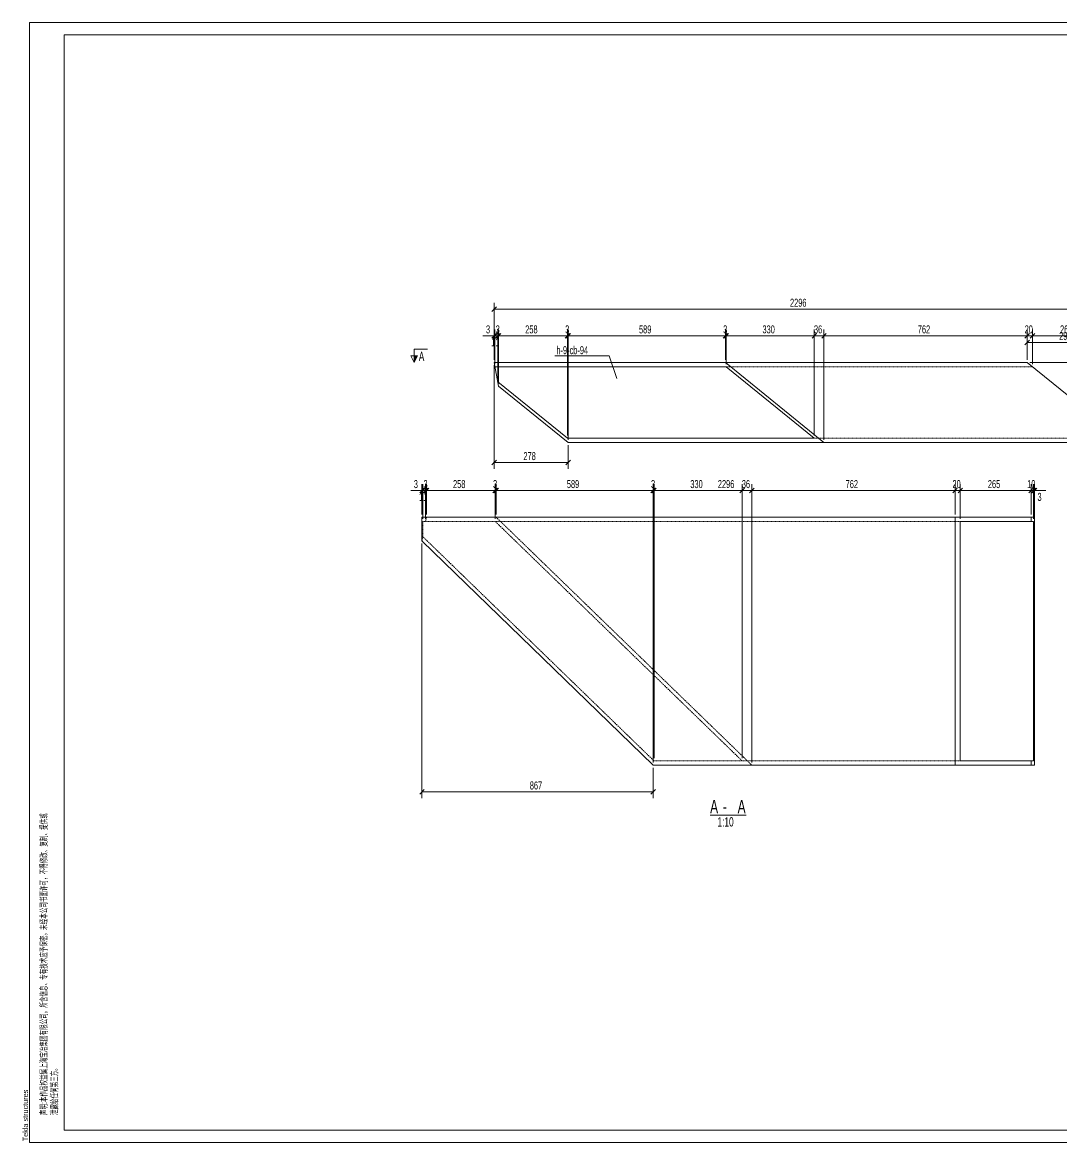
# Model space of a CAD drawing. Header units: millimetres. Extents: x 24 to 5990, y 50 to 4250.
# Drawn here: x 24 to 3920, y 50 to 4250 of the extents above; entities that cross this region are included whole.
import ezdxf

# ---------------------------------------------------------------- set-up
doc = ezdxf.new("R2010")
doc.units = ezdxf.units.MM
doc.linetypes.add('XKITLINE00', pattern=[0])
doc.linetypes.add('XKITLINE04', pattern=[3, 0.5, -0.5, 0.5, -0.5, 0.5, -0.5])
for name, color, linetype, lineweight in [('DrawingSheet', 5, 'Continuous', 0), ('OtherObjectType', 1, 'Continuous', 0), ('Part', 2, 'Continuous', 0), ('PartMark', 3, 'Continuous', 0), ('Section', 6, 'Continuous', 0), ('Z-DIMENSIONS', 1, 'Continuous', 0)]:
    doc.layers.add(name, color=color, linetype=linetype, lineweight=lineweight)
doc.styles.add('$TD_AUDIT_GENERATED_(D5)', font='ARIAL.TTF')
doc.styles.add('Arial', font='arial.ttf')
doc.styles.add('romsim', font='ARIAL.TTF')

# ---------------------------------------------------------------- blocks, each defined once
blk = doc.blocks.new('*A1')
at = {"layer": 'Part', "color": 4, "linetype": 'XKITLINE00', "lineweight": 0}
for p, q in [((1809.3, 2886.7), (1792.5, 2975)), ((3790.9, 2975), (1792.5, 2975)), ((2662.4, 2959), (1795.5, 2959)), ((2659.2, 2975), (3029, 2675)), ((2662.4, 2959), (2992.8, 2691)), ((4075.8, 2743.2), (3790.9, 2975)), ((1806.3, 2902.5), (2067, 2691)), ((2070.2, 2675), (1809.3, 2886.7)), ((4088.7, 2675), (4075.8, 2743.2)), ((2992.8, 2691), (2067, 2691)), ((4088.7, 2675), (2070.2, 2675))]:
    blk.add_line(p, q, dxfattribs=at)
at = {"layer": 'Part', "color": 7, "linetype": 'XKITLINE04', "lineweight": 0}
for p, q in [((3810.5, 2959), (2662.4, 2959)), ((4085.7, 2691), (2992.8, 2691))]:
    blk.add_line(p, q, dxfattribs=at)
blk = doc.blocks.new('*A2')
at = {"layer": 'Part', "color": 4, "linetype": 'XKITLINE00', "lineweight": 0}
for p, q in [((1522, 2305.7), (1522, 2395)), ((1522, 2395), (3818.2, 2395)), ((3520.4, 2395), (3520.4, 1465)), ((3805.2, 2379), (3805.2, 2395)), ((3818.2, 2395), (3818.2, 1465)), ((3540, 1481), (3540, 2379)), ((3805.2, 2379), (3540, 2379)), ((3815.1, 2379), (3805.2, 2379)), ((3815.1, 2379), (3815.1, 1481)), ((2388.7, 1465), (1522, 2305.7)), ((3815.1, 1481), (3540, 1481)), ((3805.2, 1465), (3805.2, 1481)), ((3805.2, 1465), (2388.7, 1465)), ((3818.2, 1465), (3805.2, 1465))]:
    blk.add_line(p, q, dxfattribs=at)
at = {"layer": 'Part', "color": 7, "linetype": 'XKITLINE04', "lineweight": 0}
for p, q in [((1535.7, 2379), (1538.7, 2395)), ((1799.7, 2395), (2758.5, 1465)), ((3540, 2379), (1525, 2379)), ((1525, 2321.9), (1525, 2379)), ((1796.5, 2379), (2722.3, 1481)), ((1522, 2305.7), (1525, 2321.9)), ((2391.9, 1481), (1525, 2321.9)), ((3540, 1481), (2391.9, 1481))]:
    blk.add_line(p, q, dxfattribs=at)
blk = doc.blocks.new('*A3')
at = {"layer": 'DrawingSheet', "color": 5, "linetype": 'XKITLINE00', "lineweight": 0}
for p, q in [((5990, 4250), (50, 4250)), ((50, 4250), (50, 50)), ((5990, 50), (5990, 4250)), ((50, 50), (5990, 50))]:
    blk.add_line(p, q, dxfattribs=at)
at = {"layer": 'DrawingSheet', "color": 5, "style": 'Arial', "width": 0.85}
blk.add_text('Tekla structures', height=20, rotation=90, dxfattribs=at).set_placement((45, 55))
blk = doc.blocks.new('*A5')
at = {"layer": 'OtherObjectType', "color": 7, "linetype": 'XKITLINE00', "lineweight": 0}
for p, q in [((50, 4250), (5990, 4250)), ((50, 50), (50, 4250)), ((180, 4203.5), (5940.3, 4203.5)), ((180, 96.5), (180, 4203.5)), ((5940.3, 96.5), (180, 96.5)), ((50, 50), (5990, 50))]:
    blk.add_line(p, q, dxfattribs=at)
at = {"layer": 'OtherObjectType', "color": 3, "style": '$TD_AUDIT_GENERATED_(D5)', "width": 0.595}
for s, p in [('\\M+5C9F9\\M+5C3F7:\\M+5B1BE\\M+5D7F7\\M+5C6B7\\M+5C8A8\\M+5D2E6\\M+5CAF4\\M+5C9CF\\M+5BAA3\\M+5B1A6\\M+5D2B1\\M+5BCAF\\M+5CDC5\\M+5D3D0\\M+5CFDE\\M+5B9AB\\M+5CBBE\\M+5A1A3\\M+5CBF9\\M+5BAAC\\M+5D0C5\\M+5CFA2\\M+5A1A2\\M+5D7A8\\M+5D3D0\\M+5BCBC\\M+5CAF5\\M+5D3A6\\M+5D3E8\\M+5B1A3\\M+5C3DC\\M+5A1A3\\M+5CEB4\\M+5BEAD\\M+5B1BE\\M+5B9AB\\M+5CBBE\\M+5CAE9\\M+5C3E6\\M+5D0ED\\M+5BFC9\\M+5A3AC\\M+5B2BB\\M+5B5C3\\M+5D0DE\\M+5B8C4\\M+5A1A2\\M+5B8B4\\M+5D6C6\\M+5A1A2\\M+5CCE1\\M+5B9A9\\M+5BBF2', (116, 153)), ('\\M+5D0B9\\M+5C2B6\\M+5B8F8\\M+5C8CE\\M+5BACE\\M+5B5DA\\M+5C8FD\\M+5B7BD\\M+5A1A3', (156, 153))]:
    blk.add_text(s, height=25, rotation=90, dxfattribs=at).set_placement(p)
blk = doc.blocks.new('*A6')
at = {"layer": 'Z-DIMENSIONS', "color": 3, "linetype": 'XKITLINE00', "lineweight": 0}
for p, q in [((1792.5, 2985), (1792.5, 3199)), ((4088.7, 2685), (4088.7, 3199)), ((1801, 3183.5), (1784, 3166.5)), ((1792.5, 3175), (4088.7, 3175)), ((4097.2, 3183.5), (4080.2, 3166.5))]:
    blk.add_line(p, q, dxfattribs=at)
at = {"layer": 'Z-DIMENSIONS', "color": 7}
for p in [(1792.5, 3175), (4088.7, 3175)]:
    blk.add_point(p, dxfattribs=at)
at = {"layer": 'Z-DIMENSIONS', "color": 7, "style": 'romsim', "width": 0.6375}
blk.add_text('2296', height=30, dxfattribs=at).set_placement((2901.6, 3184))
blk = doc.blocks.new('*A7')
at = {"layer": 'Z-DIMENSIONS', "color": 3, "linetype": 'XKITLINE00', "lineweight": 0}
for p, q in [((1792.5, 3075), (1750.5, 3075)), ((1792.5, 3075), (1750.5, 3075)), ((1801, 3083.5), (1784, 3066.5)), ((1804, 3083.5), (1787.1, 3066.5)), ((1792.5, 2985), (1792.5, 3099)), ((1792.5, 3075), (1795.5, 3075)), ((1795.5, 2969), (1795.5, 3099))]:
    blk.add_line(p, q, dxfattribs=at)
at = {"layer": 'Z-DIMENSIONS', "color": 7}
for p in [(1792.5, 3075), (1795.5, 3075)]:
    blk.add_point(p, dxfattribs=at)
at = {"layer": 'Z-DIMENSIONS', "color": 7, "style": 'romsim', "width": 0.6375}
blk.add_text('3', height=30, dxfattribs=at).set_placement((1761.8, 3084))
blk = doc.blocks.new('*A8')
at = {"layer": 'Z-DIMENSIONS', "color": 3, "linetype": 'XKITLINE00', "lineweight": 0}
for p, q in [((1804, 3083.5), (1787.1, 3066.5)), ((1795.5, 2969), (1795.5, 3099)), ((1795.5, 3075), (1806.3, 3075)), ((1814.7, 3083.5), (1797.8, 3066.5)), ((1806.3, 2912.5), (1806.3, 3099))]:
    blk.add_line(p, q, dxfattribs=at)
at = {"layer": 'Z-DIMENSIONS', "color": 7}
for p in [(1795.5, 3075), (1806.3, 3075)]:
    blk.add_point(p, dxfattribs=at)
at = {"layer": 'Z-DIMENSIONS', "color": 7, "style": 'romsim', "width": 0.6375}
blk.add_text('11', height=30, dxfattribs=at).set_placement((1781.4, 3036))
blk = doc.blocks.new('*A9')
at = {"layer": 'Z-DIMENSIONS', "color": 3, "linetype": 'XKITLINE00', "lineweight": 0}
for p, q in [((1814.7, 3083.5), (1797.8, 3066.5)), ((1817.7, 3083.5), (1800.8, 3066.5)), ((1806.3, 2912.5), (1806.3, 3099)), ((1806.3, 3075), (1809.3, 3075)), ((1809.3, 2896.7), (1809.3, 3099))]:
    blk.add_line(p, q, dxfattribs=at)
at = {"layer": 'Z-DIMENSIONS', "color": 7}
for p in [(1806.3, 3075), (1809.3, 3075)]:
    blk.add_point(p, dxfattribs=at)
at = {"layer": 'Z-DIMENSIONS', "color": 7, "style": 'romsim', "width": 0.6375}
blk.add_text('3', height=30, dxfattribs=at).set_placement((1798, 3084))
blk = doc.blocks.new('*A10')
at = {"layer": 'Z-DIMENSIONS', "color": 3, "linetype": 'XKITLINE00', "lineweight": 0}
for p, q in [((1817.7, 3083.5), (1800.8, 3066.5)), ((1809.3, 2896.7), (1809.3, 3099)), ((1809.3, 3075), (2067, 3075)), ((2075.5, 3083.5), (2058.5, 3066.5)), ((2067, 2701), (2067, 3099))]:
    blk.add_line(p, q, dxfattribs=at)
at = {"layer": 'Z-DIMENSIONS', "color": 7}
for p in [(1809.3, 3075), (2067, 3075)]:
    blk.add_point(p, dxfattribs=at)
at = {"layer": 'Z-DIMENSIONS', "color": 7, "style": 'romsim', "width": 0.6375}
blk.add_text('258', height=30, dxfattribs=at).set_placement((1908.9, 3084))
blk = doc.blocks.new('*A11')
at = {"layer": 'Z-DIMENSIONS', "color": 3, "linetype": 'XKITLINE00', "lineweight": 0}
for p, q in [((2075.5, 3083.5), (2058.5, 3066.5)), ((2078.7, 3083.5), (2061.8, 3066.5)), ((2067, 2701), (2067, 3099)), ((2067, 3075), (2070.2, 3075)), ((2070.2, 2685), (2070.2, 3099))]:
    blk.add_line(p, q, dxfattribs=at)
at = {"layer": 'Z-DIMENSIONS', "color": 7}
for p in [(2067, 3075), (2070.2, 3075)]:
    blk.add_point(p, dxfattribs=at)
at = {"layer": 'Z-DIMENSIONS', "color": 7, "style": 'romsim', "width": 0.6375}
blk.add_text('3', height=30, dxfattribs=at).set_placement((2058.9, 3084))
blk = doc.blocks.new('*A12')
at = {"layer": 'Z-DIMENSIONS', "color": 3, "linetype": 'XKITLINE00', "lineweight": 0}
for p, q in [((2078.7, 3083.5), (2061.8, 3066.5)), ((2070.2, 2685), (2070.2, 3099)), ((2070.2, 3075), (2659.2, 3075)), ((2667.7, 3083.5), (2650.7, 3066.5)), ((2659.2, 2985), (2659.2, 3099))]:
    blk.add_line(p, q, dxfattribs=at)
at = {"layer": 'Z-DIMENSIONS', "color": 7}
for p in [(2070.2, 3075), (2659.2, 3075)]:
    blk.add_point(p, dxfattribs=at)
at = {"layer": 'Z-DIMENSIONS', "color": 7, "style": 'romsim', "width": 0.6375}
blk.add_text('589', height=30, dxfattribs=at).set_placement((2335.5, 3084))
blk = doc.blocks.new('*A13')
at = {"layer": 'Z-DIMENSIONS', "color": 3, "linetype": 'XKITLINE00', "lineweight": 0}
for p, q in [((2667.7, 3083.5), (2650.7, 3066.5)), ((2670.9, 3083.5), (2653.9, 3066.5)), ((2659.2, 2985), (2659.2, 3099)), ((2659.2, 3075), (2662.4, 3075)), ((2662.4, 2969), (2662.4, 3099))]:
    blk.add_line(p, q, dxfattribs=at)
at = {"layer": 'Z-DIMENSIONS', "color": 7}
for p in [(2659.2, 3075), (2662.4, 3075)]:
    blk.add_point(p, dxfattribs=at)
at = {"layer": 'Z-DIMENSIONS', "color": 7, "style": 'romsim', "width": 0.6375}
blk.add_text('3', height=30, dxfattribs=at).set_placement((2651.1, 3084))
blk = doc.blocks.new('*A14')
at = {"layer": 'Z-DIMENSIONS', "color": 3, "linetype": 'XKITLINE00', "lineweight": 0}
for p, q in [((2670.9, 3083.5), (2653.9, 3066.5)), ((2662.4, 2969), (2662.4, 3099)), ((2662.4, 3075), (2992.8, 3075)), ((3001.3, 3083.5), (2984.3, 3066.5)), ((2992.8, 2701), (2992.8, 3099))]:
    blk.add_line(p, q, dxfattribs=at)
at = {"layer": 'Z-DIMENSIONS', "color": 7}
for p in [(2662.4, 3075), (2992.8, 3075)]:
    blk.add_point(p, dxfattribs=at)
at = {"layer": 'Z-DIMENSIONS', "color": 7, "style": 'romsim', "width": 0.6375}
blk.add_text('330', height=30, dxfattribs=at).set_placement((2798.4, 3084))
blk = doc.blocks.new('*A15')
at = {"layer": 'Z-DIMENSIONS', "color": 3, "linetype": 'XKITLINE00', "lineweight": 0}
for p, q in [((3001.3, 3083.5), (2984.3, 3066.5)), ((2992.8, 2701), (2992.8, 3099)), ((2992.8, 3075), (3029, 3075)), ((3037.5, 3083.5), (3020.5, 3066.5)), ((3029, 2685), (3029, 3099))]:
    blk.add_line(p, q, dxfattribs=at)
at = {"layer": 'Z-DIMENSIONS', "color": 7}
for p in [(2992.8, 3075), (3029, 3075)]:
    blk.add_point(p, dxfattribs=at)
at = {"layer": 'Z-DIMENSIONS', "color": 7, "style": 'romsim', "width": 0.6375}
blk.add_text('36', height=30, dxfattribs=at).set_placement((2991.4, 3084))
blk = doc.blocks.new('*A16')
at = {"layer": 'Z-DIMENSIONS', "color": 3, "linetype": 'XKITLINE00', "lineweight": 0}
for p, q in [((3037.5, 3083.5), (3020.5, 3066.5)), ((3029, 2685), (3029, 3099)), ((3029, 3075), (3790.9, 3075)), ((3799.4, 3083.5), (3782.4, 3066.5)), ((3790.9, 2985), (3790.9, 3099))]:
    blk.add_line(p, q, dxfattribs=at)
at = {"layer": 'Z-DIMENSIONS', "color": 7}
for p in [(3029, 3075), (3790.9, 3075)]:
    blk.add_point(p, dxfattribs=at)
at = {"layer": 'Z-DIMENSIONS', "color": 7, "style": 'romsim', "width": 0.6375}
blk.add_text('762', height=30, dxfattribs=at).set_placement((3380.7, 3084))
blk = doc.blocks.new('*A17')
at = {"layer": 'Z-DIMENSIONS', "color": 3, "linetype": 'XKITLINE00', "lineweight": 0}
for p, q in [((3799.4, 3083.5), (3782.4, 3066.5)), ((3790.9, 2985), (3790.9, 3099)), ((3790.9, 3075), (3810.5, 3075)), ((3819, 3083.5), (3802.1, 3066.5)), ((3810.5, 2969), (3810.5, 3099))]:
    blk.add_line(p, q, dxfattribs=at)
at = {"layer": 'Z-DIMENSIONS', "color": 7}
for p in [(3790.9, 3075), (3810.5, 3075)]:
    blk.add_point(p, dxfattribs=at)
at = {"layer": 'Z-DIMENSIONS', "color": 7, "style": 'romsim', "width": 0.6375}
blk.add_text('20', height=30, dxfattribs=at).set_placement((3781.2, 3084))
blk = doc.blocks.new('*A18')
at = {"layer": 'Z-DIMENSIONS', "color": 3, "linetype": 'XKITLINE00', "lineweight": 0}
for p, q in [((3819, 3083.5), (3802.1, 3066.5)), ((3810.5, 2969), (3810.5, 3099)), ((3810.5, 3075), (4075.8, 3075)), ((4084.2, 3083.5), (4067.3, 3066.5)), ((4075.8, 2753.2), (4075.8, 3099))]:
    blk.add_line(p, q, dxfattribs=at)
at = {"layer": 'Z-DIMENSIONS', "color": 7}
for p in [(3810.5, 3075), (4075.8, 3075)]:
    blk.add_point(p, dxfattribs=at)
at = {"layer": 'Z-DIMENSIONS', "color": 7, "style": 'romsim', "width": 0.6375}
blk.add_text('265', height=30, dxfattribs=at).set_placement((3913.9, 3084))
blk = doc.blocks.new('*A21')
at = {"layer": 'Z-DIMENSIONS', "color": 3, "linetype": 'XKITLINE00', "lineweight": 0}
for p, q in [((4155.2, 2983.5), (4172.2, 2966.5)), ((3800.9, 2975), (4187.7, 2975)), ((4163.7, 2675), (4163.7, 2975)), ((4098.7, 2675), (4187.7, 2675)), ((4155.2, 2683.5), (4172.2, 2666.5))]:
    blk.add_line(p, q, dxfattribs=at)
at = {"layer": 'Z-DIMENSIONS', "color": 7}
for p in [(4163.7, 2975), (4163.7, 2675)]:
    blk.add_point(p, dxfattribs=at)
at = {"layer": 'Z-DIMENSIONS', "color": 7, "style": 'romsim', "width": 0.6375}
blk.add_text('300', height=30, rotation=90.0002, dxfattribs=at).set_placement((4154.7, 2795.8))
blk = doc.blocks.new('*A22')
at = {"layer": 'Z-DIMENSIONS', "color": 3, "linetype": 'XKITLINE00', "lineweight": 0}
for p, q in [((3790.9, 2985), (3790.9, 3074)), ((4088.7, 2685), (4088.7, 3074)), ((3799.4, 3058.5), (3782.4, 3041.5)), ((3790.9, 3050), (4088.7, 3050)), ((4097.2, 3058.5), (4080.2, 3041.5))]:
    blk.add_line(p, q, dxfattribs=at)
at = {"layer": 'Z-DIMENSIONS', "color": 7}
for p in [(3790.9, 3050), (4088.7, 3050)]:
    blk.add_point(p, dxfattribs=at)
at = {"layer": 'Z-DIMENSIONS', "color": 7, "style": 'romsim', "width": 0.6375}
blk.add_text('298', height=30, dxfattribs=at).set_placement((3910.6, 3059))
blk = doc.blocks.new('*A23')
at = {"layer": 'Z-DIMENSIONS', "color": 3, "linetype": 'XKITLINE00', "lineweight": 0}
for p, q in [((1792.5, 2965), (1792.5, 2576)), ((2070.2, 2665), (2070.2, 2576)), ((1801, 2608.5), (1784, 2591.5)), ((2078.7, 2608.5), (2061.8, 2591.5)), ((1792.5, 2600), (2070.2, 2600))]:
    blk.add_line(p, q, dxfattribs=at)
at = {"layer": 'Z-DIMENSIONS', "color": 7}
for p in [(1792.5, 2600), (2070.2, 2600)]:
    blk.add_point(p, dxfattribs=at)
at = {"layer": 'Z-DIMENSIONS', "color": 7, "style": 'romsim', "width": 0.6375}
blk.add_text('278', height=30, dxfattribs=at).set_placement((1902.2, 2609))
blk = doc.blocks.new('*A24')
at = {"layer": 'PartMark', "color": 7, "linetype": 'XKITLINE00', "lineweight": 0}
for p in [(2019.7, 3000), (2252, 2914.7)]:
    blk.add_line(p, (2223.6, 3000), dxfattribs=at)
at = {"layer": 'PartMark', "color": 7, "style": 'romsim', "width": 0.6375}
blk.add_text('h-9-cb-94', height=30, dxfattribs=at).set_placement((2025.7, 3006))
blk = doc.blocks.new('*A25')
at = {"layer": 'Section'}
for points in [[(1505, 3000), (1492.5, 2975), (1492.5, 3000)], [(4388.7, 3000), (4388.7, 2975), (4376.2, 3000)]]:
    blk.add_hatch(color=6, dxfattribs=at).paths.add_polyline_path(points, flags=17)
at = {"layer": 'Section', "color": 6, "linetype": 'XKITLINE00', "lineweight": 0}
for p, q in [((1492.5, 3025), (1542.5, 3025)), ((1492.5, 3025), (1492.5, 2975)), ((4388.7, 3025), (4338.7, 3025)), ((4388.7, 3025), (4388.7, 2975)), ((1492.5, 2975), (1480, 3000)), ((1505, 3000), (1480, 3000)), ((1492.5, 2975), (1505, 3000)), ((4376.2, 3000), (4401.2, 3000)), ((4388.7, 2975), (4376.2, 3000)), ((4401.2, 3000), (4388.7, 2975))]:
    blk.add_line(p, q, dxfattribs=at)
at = {"layer": 'Section', "color": 6, "style": 'romsim', "width": 0.6375}
for p in [(1510, 2980), (4348.5, 2980)]:
    blk.add_text('A', height=35, dxfattribs=at).set_placement(p)
blk = doc.blocks.new('*A26')
at = {"layer": 'Z-DIMENSIONS', "color": 3, "linetype": 'XKITLINE00', "lineweight": 0}
for p, q in [((1530.5, 2503.5), (1513.5, 2486.5)), ((1522, 2405), (1522, 2519)), ((1522, 2495), (3818.2, 2495)), ((3826.7, 2503.5), (3809.7, 2486.5)), ((3818.2, 1475), (3818.2, 2519))]:
    blk.add_line(p, q, dxfattribs=at)
at = {"layer": 'Z-DIMENSIONS', "color": 7}
for p in [(1522, 2495), (3818.2, 2495)]:
    blk.add_point(p, dxfattribs=at)
at = {"layer": 'Z-DIMENSIONS', "color": 7, "style": 'romsim', "width": 0.6375}
blk.add_text('2296', height=30, dxfattribs=at).set_placement((2631.1, 2504))
blk = doc.blocks.new('*A27')
at = {"layer": 'Z-DIMENSIONS', "color": 3, "linetype": 'XKITLINE00', "lineweight": 0}
for p, q in [((1522, 2495), (1480, 2495)), ((1522, 2495), (1480, 2495)), ((1530.5, 2503.5), (1513.5, 2486.5)), ((1533.5, 2503.5), (1516.5, 2486.5)), ((1522, 2405), (1522, 2519)), ((1522, 2495), (1525, 2495)), ((1525, 2389), (1525, 2519))]:
    blk.add_line(p, q, dxfattribs=at)
at = {"layer": 'Z-DIMENSIONS', "color": 7}
for p in [(1522, 2495), (1525, 2495)]:
    blk.add_point(p, dxfattribs=at)
at = {"layer": 'Z-DIMENSIONS', "color": 7, "style": 'romsim', "width": 0.6375}
blk.add_text('3', height=30, dxfattribs=at).set_placement((1491.2, 2504))
blk = doc.blocks.new('*A28')
at = {"layer": 'Z-DIMENSIONS', "color": 3, "linetype": 'XKITLINE00', "lineweight": 0}
for p, q in [((1533.5, 2503.5), (1516.5, 2486.5)), ((1525, 2389), (1525, 2519)), ((1525, 2495), (1535.7, 2495)), ((1544.2, 2503.5), (1527.2, 2486.5)), ((1535.7, 2389), (1535.7, 2519))]:
    blk.add_line(p, q, dxfattribs=at)
at = {"layer": 'Z-DIMENSIONS', "color": 7}
for p in [(1525, 2495), (1535.7, 2495)]:
    blk.add_point(p, dxfattribs=at)
at = {"layer": 'Z-DIMENSIONS', "color": 7, "style": 'romsim', "width": 0.6375}
blk.add_text('11', height=30, dxfattribs=at).set_placement((1510.9, 2456))
blk = doc.blocks.new('*A29')
at = {"layer": 'Z-DIMENSIONS', "color": 3, "linetype": 'XKITLINE00', "lineweight": 0}
for p, q in [((1544.2, 2503.5), (1527.2, 2486.5)), ((1547.2, 2503.5), (1530.2, 2486.5)), ((1535.7, 2389), (1535.7, 2519)), ((1535.7, 2495), (1538.7, 2495)), ((1538.7, 2405), (1538.7, 2519))]:
    blk.add_line(p, q, dxfattribs=at)
at = {"layer": 'Z-DIMENSIONS', "color": 7}
for p in [(1535.7, 2495), (1538.7, 2495)]:
    blk.add_point(p, dxfattribs=at)
at = {"layer": 'Z-DIMENSIONS', "color": 7, "style": 'romsim', "width": 0.6375}
blk.add_text('3', height=30, dxfattribs=at).set_placement((1527.5, 2504))
blk = doc.blocks.new('*A30')
at = {"layer": 'Z-DIMENSIONS', "color": 3, "linetype": 'XKITLINE00', "lineweight": 0}
for p, q in [((1547.2, 2503.5), (1530.2, 2486.5)), ((1538.7, 2405), (1538.7, 2519)), ((1538.7, 2495), (1796.5, 2495)), ((1805, 2503.5), (1788, 2486.5)), ((1796.5, 2389), (1796.5, 2519))]:
    blk.add_line(p, q, dxfattribs=at)
at = {"layer": 'Z-DIMENSIONS', "color": 7}
for p in [(1538.7, 2495), (1796.5, 2495)]:
    blk.add_point(p, dxfattribs=at)
at = {"layer": 'Z-DIMENSIONS', "color": 7, "style": 'romsim', "width": 0.6375}
blk.add_text('258', height=30, dxfattribs=at).set_placement((1638.4, 2504))
blk = doc.blocks.new('*A31')
at = {"layer": 'Z-DIMENSIONS', "color": 3, "linetype": 'XKITLINE00', "lineweight": 0}
for p, q in [((1805, 2503.5), (1788, 2486.5)), ((1808.2, 2503.5), (1791.2, 2486.5)), ((1796.5, 2389), (1796.5, 2519)), ((1796.5, 2495), (1799.7, 2495)), ((1799.7, 2405), (1799.7, 2519))]:
    blk.add_line(p, q, dxfattribs=at)
at = {"layer": 'Z-DIMENSIONS', "color": 7}
for p in [(1796.5, 2495), (1799.7, 2495)]:
    blk.add_point(p, dxfattribs=at)
at = {"layer": 'Z-DIMENSIONS', "color": 7, "style": 'romsim', "width": 0.6375}
blk.add_text('3', height=30, dxfattribs=at).set_placement((1788.4, 2504))
blk = doc.blocks.new('*A32')
at = {"layer": 'Z-DIMENSIONS', "color": 3, "linetype": 'XKITLINE00', "lineweight": 0}
for p, q in [((1808.2, 2503.5), (1791.2, 2486.5)), ((1799.7, 2405), (1799.7, 2519)), ((1799.7, 2495), (2388.7, 2495)), ((2397.2, 2503.5), (2380.2, 2486.5)), ((2388.7, 1475), (2388.7, 2519))]:
    blk.add_line(p, q, dxfattribs=at)
at = {"layer": 'Z-DIMENSIONS', "color": 7}
for p in [(1799.7, 2495), (2388.7, 2495)]:
    blk.add_point(p, dxfattribs=at)
at = {"layer": 'Z-DIMENSIONS', "color": 7, "style": 'romsim', "width": 0.6375}
blk.add_text('589', height=30, dxfattribs=at).set_placement((2065, 2504))
blk = doc.blocks.new('*A33')
at = {"layer": 'Z-DIMENSIONS', "color": 3, "linetype": 'XKITLINE00', "lineweight": 0}
for p, q in [((2397.2, 2503.5), (2380.2, 2486.5)), ((2400.4, 2503.5), (2383.4, 2486.5)), ((2388.7, 1475), (2388.7, 2519)), ((2388.7, 2495), (2391.9, 2495)), ((2391.9, 1491), (2391.9, 2519))]:
    blk.add_line(p, q, dxfattribs=at)
at = {"layer": 'Z-DIMENSIONS', "color": 7}
for p in [(2388.7, 2495), (2391.9, 2495)]:
    blk.add_point(p, dxfattribs=at)
at = {"layer": 'Z-DIMENSIONS', "color": 7, "style": 'romsim', "width": 0.6375}
blk.add_text('3', height=30, dxfattribs=at).set_placement((2380.6, 2504))
blk = doc.blocks.new('*A34')
at = {"layer": 'Z-DIMENSIONS', "color": 3, "linetype": 'XKITLINE00', "lineweight": 0}
for p, q in [((2400.4, 2503.5), (2383.4, 2486.5)), ((2391.9, 1491), (2391.9, 2519)), ((2391.9, 2495), (2722.3, 2495)), ((2730.8, 2503.5), (2713.8, 2486.5)), ((2722.3, 1491), (2722.3, 2519))]:
    blk.add_line(p, q, dxfattribs=at)
at = {"layer": 'Z-DIMENSIONS', "color": 7}
for p in [(2391.9, 2495), (2722.3, 2495)]:
    blk.add_point(p, dxfattribs=at)
at = {"layer": 'Z-DIMENSIONS', "color": 7, "style": 'romsim', "width": 0.6375}
blk.add_text('330', height=30, dxfattribs=at).set_placement((2527.9, 2504))
blk = doc.blocks.new('*A35')
at = {"layer": 'Z-DIMENSIONS', "color": 3, "linetype": 'XKITLINE00', "lineweight": 0}
for p, q in [((2730.8, 2503.5), (2713.8, 2486.5)), ((2722.3, 1491), (2722.3, 2519)), ((2722.3, 2495), (2758.5, 2495)), ((2767, 2503.5), (2750, 2486.5)), ((2758.5, 1475), (2758.5, 2519))]:
    blk.add_line(p, q, dxfattribs=at)
at = {"layer": 'Z-DIMENSIONS', "color": 7}
for p in [(2722.3, 2495), (2758.5, 2495)]:
    blk.add_point(p, dxfattribs=at)
at = {"layer": 'Z-DIMENSIONS', "color": 7, "style": 'romsim', "width": 0.6375}
blk.add_text('36', height=30, dxfattribs=at).set_placement((2720.9, 2504))
blk = doc.blocks.new('*A36')
at = {"layer": 'Z-DIMENSIONS', "color": 3, "linetype": 'XKITLINE00', "lineweight": 0}
for p, q in [((2767, 2503.5), (2750, 2486.5)), ((2758.5, 1475), (2758.5, 2519)), ((2758.5, 2495), (3520.4, 2495)), ((3528.8, 2503.5), (3511.9, 2486.5)), ((3520.4, 2405), (3520.4, 2519))]:
    blk.add_line(p, q, dxfattribs=at)
at = {"layer": 'Z-DIMENSIONS', "color": 7}
for p in [(2758.5, 2495), (3520.4, 2495)]:
    blk.add_point(p, dxfattribs=at)
at = {"layer": 'Z-DIMENSIONS', "color": 7, "style": 'romsim', "width": 0.6375}
blk.add_text('762', height=30, dxfattribs=at).set_placement((3110.2, 2504))
blk = doc.blocks.new('*A37')
at = {"layer": 'Z-DIMENSIONS', "color": 3, "linetype": 'XKITLINE00', "lineweight": 0}
for p, q in [((3528.8, 2503.5), (3511.9, 2486.5)), ((3520.4, 2405), (3520.4, 2519)), ((3520.4, 2495), (3540, 2495)), ((3548.5, 2503.5), (3531.5, 2486.5)), ((3540, 2389), (3540, 2519))]:
    blk.add_line(p, q, dxfattribs=at)
at = {"layer": 'Z-DIMENSIONS', "color": 7}
for p in [(3520.4, 2495), (3540, 2495)]:
    blk.add_point(p, dxfattribs=at)
at = {"layer": 'Z-DIMENSIONS', "color": 7, "style": 'romsim', "width": 0.6375}
blk.add_text('20', height=30, dxfattribs=at).set_placement((3510.7, 2504))
blk = doc.blocks.new('*A38')
at = {"layer": 'Z-DIMENSIONS', "color": 3, "linetype": 'XKITLINE00', "lineweight": 0}
for p, q in [((3548.5, 2503.5), (3531.5, 2486.5)), ((3540, 2389), (3540, 2519)), ((3540, 2495), (3805.2, 2495)), ((3813.7, 2503.5), (3796.7, 2486.5)), ((3805.2, 2405), (3805.2, 2519))]:
    blk.add_line(p, q, dxfattribs=at)
at = {"layer": 'Z-DIMENSIONS', "color": 7}
for p in [(3540, 2495), (3805.2, 2495)]:
    blk.add_point(p, dxfattribs=at)
at = {"layer": 'Z-DIMENSIONS', "color": 7, "style": 'romsim', "width": 0.6375}
blk.add_text('265', height=30, dxfattribs=at).set_placement((3643.4, 2504))
blk = doc.blocks.new('*A39')
at = {"layer": 'Z-DIMENSIONS', "color": 3, "linetype": 'XKITLINE00', "lineweight": 0}
for p, q in [((3813.7, 2503.5), (3796.7, 2486.5)), ((3805.2, 2405), (3805.2, 2519)), ((3805.2, 2495), (3815.1, 2495)), ((3823.6, 2503.5), (3806.7, 2486.5)), ((3815.1, 2389), (3815.1, 2519))]:
    blk.add_line(p, q, dxfattribs=at)
at = {"layer": 'Z-DIMENSIONS', "color": 7}
for p in [(3805.2, 2495), (3815.1, 2495)]:
    blk.add_point(p, dxfattribs=at)
at = {"layer": 'Z-DIMENSIONS', "color": 7, "style": 'romsim', "width": 0.6375}
blk.add_text('10', height=30, dxfattribs=at).set_placement((3790.7, 2504))
blk = doc.blocks.new('*A40')
at = {"layer": 'Z-DIMENSIONS', "color": 3, "linetype": 'XKITLINE00', "lineweight": 0}
for p, q in [((3823.6, 2503.5), (3806.7, 2486.5)), ((3826.7, 2503.5), (3809.7, 2486.5)), ((3815.1, 2389), (3815.1, 2519)), ((3815.1, 2495), (3818.2, 2495)), ((3818.2, 2405), (3818.2, 2519)), ((3818.2, 2495), (3860.2, 2495)), ((3818.2, 2495), (3860.2, 2495))]:
    blk.add_line(p, q, dxfattribs=at)
at = {"layer": 'Z-DIMENSIONS', "color": 7}
for p in [(3815.1, 2495), (3818.2, 2495)]:
    blk.add_point(p, dxfattribs=at)
at = {"layer": 'Z-DIMENSIONS', "color": 7, "style": 'romsim', "width": 0.6375}
blk.add_text('3', height=30, dxfattribs=at).set_placement((3829.4, 2456))
blk = doc.blocks.new('*A41')
at = {"layer": 'Z-DIMENSIONS', "color": 3, "linetype": 'XKITLINE00', "lineweight": 0}
for p, q in [((1522, 2295.7), (1522, 1341)), ((2388.7, 1455), (2388.7, 1341)), ((1530.5, 1373.5), (1513.5, 1356.5)), ((1522, 1365), (2388.7, 1365)), ((2397.2, 1373.5), (2380.2, 1356.5))]:
    blk.add_line(p, q, dxfattribs=at)
at = {"layer": 'Z-DIMENSIONS', "color": 7}
for p in [(1522, 1365), (2388.7, 1365)]:
    blk.add_point(p, dxfattribs=at)
at = {"layer": 'Z-DIMENSIONS', "color": 7, "style": 'romsim', "width": 0.6375}
blk.add_text('867', height=30, dxfattribs=at).set_placement((1926.1, 1374))
blk = doc.blocks.new('*A42')
at = {"layer": 'OtherObjectType', "color": 6, "linetype": 'XKITLINE00', "lineweight": 0}
blk.add_line((2602.3, 1277.5), (2737.8, 1277.5), dxfattribs=at)
at = {"layer": 'OtherObjectType', "color": 6, "style": 'romsim', "width": 0.6375}
for s, height, p in [('A', 50, (2602.3, 1285)), ('-', 50, (2649.8, 1285)), ('A', 50, (2705.4, 1285)), ('1:10', 35, (2629.7, 1235))]:
    blk.add_text(s, height=height, dxfattribs=at).set_placement(p)

msp = doc.modelspace()

# ---------------------------------------------------------------- block references
at = {"lineweight": 0}
for name in ['*A3', '*A5', '*A6', '*A7', '*A9', '*A10', '*A11', '*A12', '*A13', '*A14', '*A15', '*A16', '*A17', '*A18', '*A8', '*A22', '*A25', '*A24', '*A21', '*A23', '*A1', '*A27', '*A26', '*A29', '*A30', '*A31', '*A32', '*A33', '*A34', '*A35', '*A36', '*A37', '*A38', '*A39', '*A28', '*A40', '*A2', '*A41', '*A42']:
    msp.add_blockref(name, (0, 0), dxfattribs=at)

doc.saveas('drawing.dxf')
